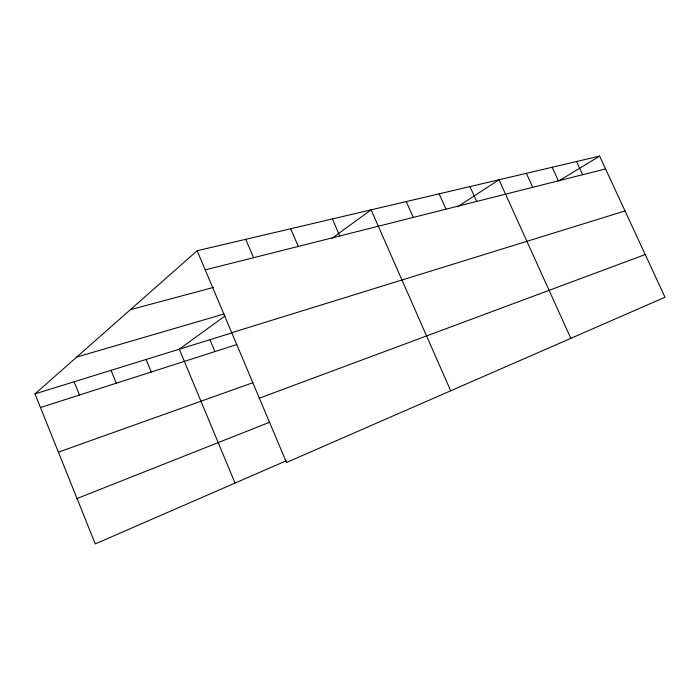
<?xml version="1.0" encoding="UTF-8"?>
<svg xmlns="http://www.w3.org/2000/svg" width="700" height="700" viewBox="0 0 700 700"><rect width="100%" height="100%" fill="white"/><g stroke="black" fill="none" stroke-linecap="round" stroke-linejoin="round"><path stroke-width="1.05" d="M286.116 460.863L95.261 543.891L35 393.89L197.138 250.74L599.62 156.109L665 297.229L286.493 462.481L197.138 250.74M225.05 315.945L179.279 349.195L235.051 483.079M331.975 238.263L371.114 209.834L450.695 390.793M457.651 206.745L499.021 179.76L570.832 338.336M558.95 180.836L599.62 156.109M77.035 498.523L269.789 422.188M259.35 398.178L645.234 254.555M58.406 452.156L252.849 382.716M40.477 407.531L236.757 344.575M231.726 332.701L625.03 210.945M35 393.89L231.831 332.911M76.711 357.061L224.017 314.011M130.349 309.697L213.439 287.42M205.214 269.894L605.57 168.945M576.538 161.534L582.628 174.729M552.16 167.265L558.381 180.845M526.356 173.329L532.726 187.311M469.998 186.585L476.683 201.442M439.127 193.839L445.988 209.186M406.236 201.574L413.271 217.429M332.342 218.942L339.762 235.97M290.666 228.743L298.287 246.426M245.726 239.312L253.575 257.696M209.93 339.692L214.918 351.584M146.055 359.485L151.226 372.006M111.038 370.335L116.314 383.206M74.078 381.78L79.45 395.027"/></g></svg>
